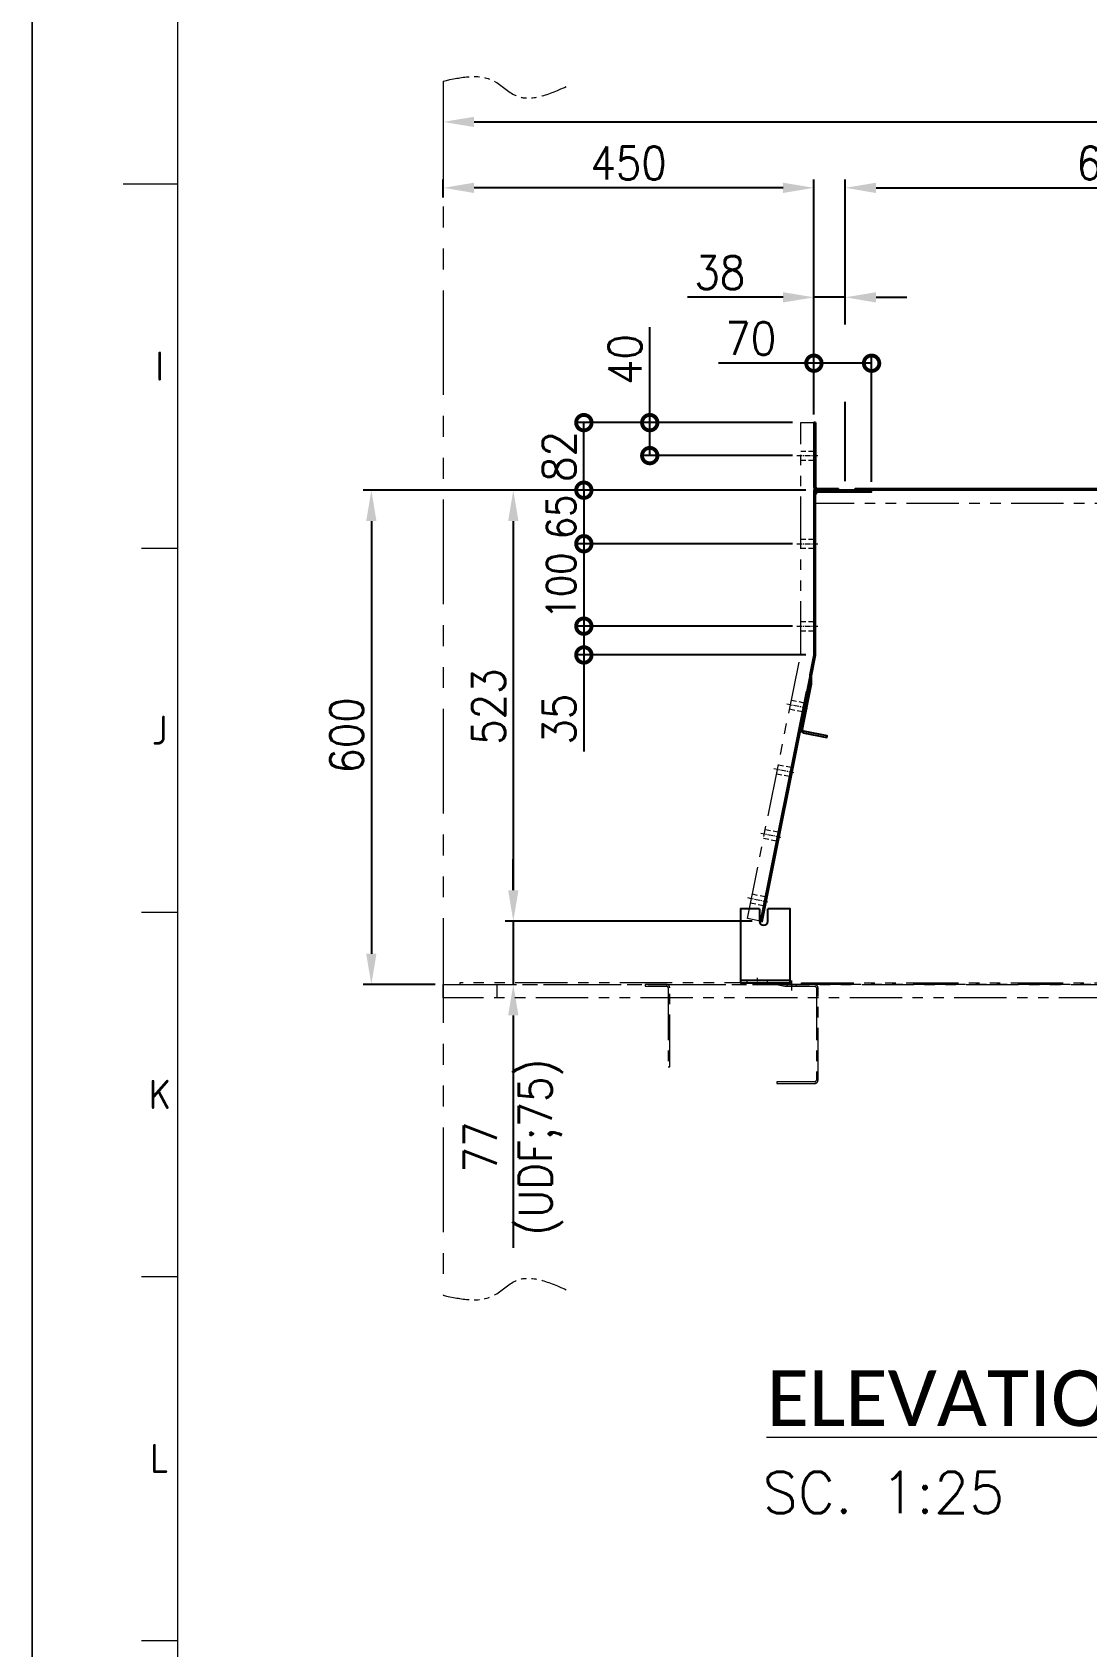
# Model space of a CAD drawing. Header units: inches. Extents: x -15980 to 45789, y -23276 to 2417.
# Drawn here: x 2269 to 3549, y -18402 to -16443 of the extents above; entities that cross this region are included whole.
import ezdxf
from ezdxf.enums import TextEntityAlignment as Align

# ---------------------------------------------------------------- set-up
doc = ezdxf.new("R2010")
doc.units = ezdxf.units.IN
doc.header["$MEASUREMENT"] = 0
for name, pattern in [('CENTER', [50.8, 31.75, -6.35, 6.35, -6.35]), ('CENTERX2', [101.6, 63.5, -12.7, 12.7, -12.7]), ('HIDDEN', [9.525, 6.35, -3.175]), ('HIDDENX2', [19.05, 12.7, -6.35]), ('PHANTOMX2', [127, 63.5, -12.7, 12.7, -12.7, 12.7, -12.7])]:
    doc.linetypes.add(name, pattern=pattern)
for name, color, linetype, lineweight in [('CADRE', 254, 'Continuous', 5), ('Center line', 181, 'CENTER', 5), ('CENTER LINES', 181, 'CENTERX2', 5), ('HATCH', 130, 'PHANTOMX2', 9), ('HIDDEN', 211, 'HIDDEN', 5), ('HIDDEN LINES', 211, 'HIDDENX2', 5), ('Plot Plan', 9, 'Continuous', 0), ('TEXT', 2, 'Continuous', 13)]:
    doc.layers.add(name, color=color, linetype=linetype, lineweight=lineweight)
doc.layers.add('dim', color=82, linetype='Continuous')
doc.styles.add('ISO Proportional', font='isocp.shx')
doc.styles.add('ROMANS', font='ROMANS.shx', dxfattribs={"width": 0.9, "bigfont": '@extfont2.shx'})
doc.styles.add('style4', font='calibri.ttf')
doc.dimstyles.new('1X25', dxfattribs={"dimscale": 25, "dimtxt": 1.6, "dimasz": 1.5, "dimexe": 0.4, "dimexo": 0.4, "dimgap": 0.4, "dimtad": 1, "dimdsep": 46, "dimtxsty": 'ROMANS', "dimcen": 0, "dimclrd": 256, "dimclre": 256, "dimclrt": 2, "dimadec": 0, "dimazin": 0, "dimtfac": 1, "dimtmove": 0, "dimatfit": 3, "dimfxl": 0.7, "dimlwd": -1, "dimlwe": -1, "dimarcsym": 1})

# ---------------------------------------------------------------- blocks, each defined once
blk = doc.blocks.new('*D422')
at = {"layer": 'Defpoints', "color": 0, "transparency": 16777216}
for p in [(2768.1, -16551.3), (5368.1, -16551.3), (5368.1, -16569.6)]:
    blk.add_point(p, dxfattribs=at)
at = {"layer": 'dim', "transparency": 16777216}
for p, q in [((2805.6, -16551.3), (5330.6, -16551.3)), ((5368.1, -16559.6), (5368.1, -16541.3))]:
    blk.add_line(p, q, dxfattribs=at)
for points in [[(2805.6, -16545.1), (2805.6, -16557.6), (2768.1, -16551.3)], [(5330.6, -16545.1), (5330.6, -16557.6), (5368.1, -16551.3)]]:
    blk.add_solid(points, dxfattribs=at)
at = {"layer": 'dim', "color": 2, "transparency": 16777216, "insert": (4068.1, -16521.3), "char_height": 40, "attachment_point": 5, "style": 'ROMANS'}
blk.add_mtext('SHELL I.D.=%%C2600', dxfattribs=at)
blk = doc.blocks.new('A$C3dc24f04')
blk.add_lwpolyline([(0, 16), (442, 16), (442, 0), (0, 0)], close=True)
at = {"layer": 'Center line', "ltscale": 0.2}
for p, q in [((63, 20.7), (63, -4.7)), ((379, 20.7), (379, -4.7))]:
    blk.add_line(p, q, dxfattribs=at)
at = {"layer": 'HIDDEN'}
for p, q in [((43, 16), (43, 0)), ((83, 16), (83, 0)), ((359, 16), (359, 0)), ((399, 16), (399, 0))]:
    blk.add_line(p, q, dxfattribs=at)
blk = doc.blocks.new('A$C0bbb0cd6')
at = {"ltscale": 0.5}
blk.add_lwpolyline([(0, 100), (16, 100), (16, 0), (0, 0)], close=True, dxfattribs=at)
blk = doc.blocks.new('A$Cb9de45e2')
for name, p in [('A$C3dc24f04', (0, 100)), ('A$C0bbb0cd6', (15, 0))]:
    blk.add_blockref(name, p)
at = {"xscale": -1}
blk.add_blockref('A$C0bbb0cd6', (427, 0), dxfattribs=at)
blk = doc.blocks.new('A$Ccc4aeafe')
blk.add_lwpolyline([(64.7, 605), (80.7, 605), (80.7, 323), (15.7, 0), (0, 3.2), (64.7, 324.7)], close=True)
at = {"layer": 'Center line', "ltscale": 0.2}
for p, q in [((60, 565), (85.3, 565)), ((60, 458), (85.3, 458)), ((60, 358), (85.3, 358)), ((72.3, 258.4), (47.8, 263.3)), ((56.5, 180), (32, 184.9)), ((40.7, 101.6), (16.2, 106.5)), ((24.9, 23.1), (0.4, 28.1))]:
    blk.add_line(p, q, dxfattribs=at)
at = {"layer": 'HIDDEN'}
for p, q in [((64.7, 570.5), (80.7, 570.5)), ((64.7, 559.5), (80.7, 559.5)), ((64.7, 463.5), (80.7, 463.5)), ((64.7, 452.5), (80.7, 452.5)), ((64.7, 363.5), (80.7, 363.5)), ((64.7, 352.5), (80.7, 352.5)), ((66.8, 253.9), (51.1, 257.1)), ((68.9, 264.7), (53.3, 267.9)), ((51, 175.5), (35.3, 178.6)), ((53.2, 186.3), (37.5, 189.4)), ((35.2, 97.1), (19.5, 100.2)), ((37.4, 107.8), (21.7, 111)), ((19.4, 18.6), (3.7, 21.8)), ((21.6, 29.4), (5.9, 32.6))]:
    blk.add_line(p, q, dxfattribs=at)
blk = doc.blocks.new('A$C5c01eeb9')
blk.add_lwpolyline([(80.7, 523), (1780.7, 523), (1780.7, 507), (80.7, 507)], close=True)
for name, p in [('A$Ccc4aeafe', (0, 0)), ('A$Cb9de45e2', (709.7, 284))]:
    blk.add_blockref(name, p)
at = {"xscale": -1}
blk.add_blockref('A$Ccc4aeafe', (1861.4, 0), dxfattribs=at)
blk = doc.blocks.new('A$Cd55c43bf')
blk.add_lwpolyline([(0, 60), (376, 60), (376, 15), (361, 0), (15, 0), (0, 15)], close=True)
blk = doc.blocks.new('A$C3cc5a8e3')
blk.add_lwpolyline([(380, 4), (380, 116, 0.414214), (376, 120), (340, 120), (330, 122), (50, 122), (40, 120), (4, 120, 0.414214), (0, 116), (0, 4, 0.414214), (4, 0), (65, 0), (65, 2), (4, 2, -0.414214), (2, 4), (2, 116, -0.414214), (4, 118), (40.2, 118), (50.2, 120), (329.8, 120), (339.8, 118), (376, 118, -0.414214), (378, 116), (378, 4, -0.414214), (376, 2), (315, 2), (315, 0), (376, 0, 0.414214)], format="xyb", close=True)
at = {"layer": 'Center line', "ltscale": 0.1}
for p, q in [((32, -2.5), (32, 4.5)), ((348, -2.5), (348, 4.5))]:
    blk.add_line(p, q, dxfattribs=at)
at = {"layer": 'CENTER LINES', "ltscale": 0.2}
for p, q in [((32, 125), (32, 113)), ((348, 125), (348, 113))]:
    blk.add_line(p, q, dxfattribs=at)
at = {"layer": 'HIDDEN', "ltscale": 0.2}
for p, q in [((25, 0), (25, 2)), ((39, 0), (39, 2)), ((341, 0), (341, 2)), ((355, 0), (355, 2))]:
    blk.add_line(p, q, dxfattribs=at)
at = {"layer": 'HIDDEN LINES', "ltscale": 0.2}
for p, q in [((26.5, 120), (26.5, 118)), ((37.5, 120), (37.5, 118)), ((342.5, 120), (342.5, 118)), ((353.5, 120), (353.5, 118))]:
    blk.add_line(p, q, dxfattribs=at)
blk.add_blockref('A$Cd55c43bf', (2, 2))
blk = doc.blocks.new('A$C291c0052')
for p, q in [((3, 82), (1, 82)), ((31, 0), (31, 2))]:
    blk.add_line(p, q)
for points in [[(1, 82), (1, 4, 0.414214), (5, 0), (31, 0)], [(3, 82), (3, 4, 0.414214), (5, 2), (31, 2)]]:
    blk.add_lwpolyline(points, format="xyb")
at = {"layer": 'CENTER LINES'}
blk.add_line((0, 42), (4, 42), dxfattribs=at)
at = {"layer": 'HIDDEN LINES'}
for p, q in [((1, 54.5), (3, 54.5)), ((1, 29.5), (3, 29.5))]:
    blk.add_line(p, q, dxfattribs=at)
blk = doc.blocks.new('A$Ce9d28f7a')
blk.add_lwpolyline([(3, 2), (633, 2), (633, 0), (3, 0)], close=True)
blk = doc.blocks.new('A$C7d63a8bb')
blk.add_lwpolyline([(-1.9, 223.3), (-13, 168.4, 0.414229), (-9.9, 163.7), (18.6, 158), (19, 159.9), (-9.5, 165.7, -0.414229), (-11, 168), (0.1, 223.1), (0.1, 233.3), (5, 257.7), (5, 452, -0.414214), (9, 456), (73, 456), (73, 458), (9, 458, 0.414214), (3, 452), (3, 257.9), (-1.9, 233.5), (-1.9, 223.3)], format="xyb")
at = {"layer": 'CENTER LINES', "ltscale": 0.1}
blk.add_line((41, 455), (41, 459), dxfattribs=at)
at = {"layer": 'CENTER LINES'}
for p, q in [((2, 393), (6, 393)), ((2, 293), (6, 293)), ((-8.8, 194.1), (-4.9, 193.3))]:
    blk.add_line(p, q, dxfattribs=at)
at = {"layer": 'HIDDEN LINES', "ltscale": 0.1}
for p, q in [((35, 456), (35, 458)), ((47, 456), (47, 458))]:
    blk.add_line(p, q, dxfattribs=at)
at = {"layer": 'HIDDEN LINES'}
for p, q in [((3, 405.5), (5, 405.5)), ((3, 380.5), (5, 380.5)), ((3, 305.5), (5, 305.5)), ((3, 280.5), (5, 280.5)), ((-5.4, 206.2), (-3.4, 205.8)), ((-10.3, 181.7), (-8.4, 181.3))]:
    blk.add_line(p, q, dxfattribs=at)
blk = doc.blocks.new('A$C08025b31')
at = {"layer": 'CENTER LINES'}
blk.add_line((0, 27.4), (4, 27.4), dxfattribs=at)
at = {"layer": 'HIDDEN LINES'}
for p, q in [((1, 39.9), (3, 39.9)), ((1, 14.9), (3, 14.9))]:
    blk.add_line(p, q, dxfattribs=at)
blk = doc.blocks.new('A$Cd7b1d68a')
blk.add_lwpolyline([(56.1, 279.3), (0, 0.4), (2, 0), (58.1, 278.9)], close=True)
at = {"rotation": 348.6218600303149}
for p in [(45.8, 233.1), (30, 154.6), (14.2, 76.2), (-1.5, -2.2)]:
    blk.add_blockref('A$C08025b31', p, dxfattribs=at)
blk = doc.blocks.new('A$C5415b996')
blk.add_lwpolyline([(30, 0), (30, 96, 0.414214), (26, 100), (0, 100), (0, 98), (26, 98, -0.414214), (28, 96), (28, 0)], format="xyb", close=True)
blk = doc.blocks.new('A$C9f1ed8f9')
blk.add_lwpolyline([(431, 118, -0.414214), (433, 116), (433, 4, -0.414214), (431, 2), (385, 2), (385, 0), (431, 0, 0.414214), (435, 4), (435, 116, 0.414214), (431, 120), (395, 120), (385, 122), (0, 122), (0, 120), (384.8, 120), (394.8, 118)], format="xyb", close=True)
at = {"layer": 'CENTER LINES', "ltscale": 0.2}
blk.add_line((403, 125), (403, 113), dxfattribs=at)
at = {"layer": 'HIDDEN LINES', "ltscale": 0.2}
for p, q in [((397.5, 120), (397.5, 118)), ((408.5, 120), (408.5, 118))]:
    blk.add_line(p, q, dxfattribs=at)
blk.add_blockref('A$C5415b996', (225, 20))
blk = doc.blocks.new('A$Cd8bdfc00')
blk.add_lwpolyline([(0, 2), (580, 2), (580, 0), (0, 0)], close=True)
blk = doc.blocks.new('A$C98c03d73')
for p, q in [((65, 120), (65, 104)), ((995, 118), (995, 120)), ((995, 120), (1059, 120)), ((1059, 118), (995, 118)), ((1605, 120), (1541, 120)), ((1541, 118), (1605, 118)), ((1605, 118), (1605, 120)), ((2535, 120), (2535, 104)), ((1063, 80.2), (1063, 114)), ((1065, 114), (1065, 80.7)), ((1535, 114), (1535, 80.7)), ((1537, 80.2), (1537, 114)), ((1096, 88.2), (1046.6, 76.3)), ((1504, 88.2), (1553.4, 76.3))]:
    blk.add_line(p, q)
for points in [[(1081, 84.6), (1081, 202), (1065, 202), (1065, 80.7)], [(1519, 84.6), (1519, 202), (1535, 202), (1535, 80.7)]]:
    blk.add_lwpolyline(points)
for points in [[(0, 120), (1065, 120), (1065, 104), (0, 104)], [(2600, 120), (1535, 120), (1535, 104), (2600, 104)]]:
    blk.add_lwpolyline(points, close=True)
for centre, radius, start, end in [((1059, 114), 6, 0, 90), ((1059, 114), 4, 0, 90), ((1541, 114), 6, 90, 180), ((1541, 114), 4, 90, 180)]:
    blk.add_arc(centre, radius, start, end)
at = {"layer": 'Center line', "ltscale": 0.2}
for p, q in [((1085.7, 162), (1060.3, 162)), ((1514.3, 162), (1539.7, 162))]:
    blk.add_line(p, q, dxfattribs=at)
at = {"layer": 'CENTER LINES', "ltscale": 0.1}
for p, q in [((1027, 117), (1027, 121)), ((1573, 117), (1573, 121))]:
    blk.add_line(p, q, dxfattribs=at)
at = {"layer": 'HIDDEN'}
for p, q in [((1081, 167.5), (1065, 167.5)), ((1519, 167.5), (1535, 167.5)), ((1081, 156.5), (1065, 156.5)), ((1519, 156.5), (1535, 156.5))]:
    blk.add_line(p, q, dxfattribs=at)
at = {"layer": 'HIDDEN LINES', "ltscale": 0.1}
for p, q in [((1021, 118), (1021, 120)), ((1033, 118), (1033, 120)), ((1567, 118), (1567, 120)), ((1579, 118), (1579, 120))]:
    blk.add_line(p, q, dxfattribs=at)
at = {"xscale": -1}
for name, p in [('A$C291c0052', (1066, 120)), ('A$Cd8bdfc00', (2165, 120)), ('A$C9f1ed8f9', (2580, 0))]:
    blk.add_blockref(name, p, dxfattribs=at)
for name, p in [('A$C291c0052', (1534, 120)), ('A$C9f1ed8f9', (20, 0)), ('A$Cd8bdfc00', (435, 120))]:
    blk.add_blockref(name, p)
blk = doc.blocks.new('A$Ca2adf0ab')
for p, q in [((23, 93.3), (23, 78.3)), ((33, 78.3), (33, 93.3)), ((60, 6.3), (0, 6.3))]:
    blk.add_line(p, q)
blk.add_lwpolyline([(23, 93.3), (0, 93.3), (0, 3.3), (60, 3.3), (60, 93.3), (33, 93.3)])
blk.add_arc((28, 78.3), 5, 180, 0)
at = {"layer": 'Center line', "ltscale": 0.05}
blk.add_line((20, 9.6), (20, 0), dxfattribs=at)
at = {"layer": 'HIDDEN'}
for p, q in [((7.5, 6.3), (7.5, 3.3)), ((32.5, 3.3), (32.5, 6.3))]:
    blk.add_line(p, q, dxfattribs=at)
blk = doc.blocks.new('A$C1d8e4650')
at = {"xscale": -1}
for name, p in [('A$Ca2adf0ab', (1204, 718.7)), ('A$C291c0052', (2151, 720)), ('A$Ce9d28f7a', (2103, 720)), ('A$C7d63a8bb', (2153, 262)), ('A$Cd7b1d68a', (2215, 196.6)), ('A$Ca2adf0ab', (2239, 118.7))]:
    blk.add_blockref(name, p, dxfattribs=at)
for name, p in [('A$Ca2adf0ab', (1396, 718.7)), ('A$C291c0052', (449, 720)), ('A$C3cc5a8e3', (1110, 600)), ('A$C7d63a8bb', (447, 262)), ('A$Ce9d28f7a', (497, 720)), ('A$Cd7b1d68a', (385, 196.6)), ('A$Ca2adf0ab', (361, 118.7))]:
    blk.add_blockref(name, p)
at = {"layer": 'HATCH', "ltscale": 2}
blk.add_blockref('A$C5c01eeb9', (369.3, 197), dxfattribs=at)
at = {"layer": 'HATCH'}
blk.add_blockref('A$C98c03d73', (0, 0), dxfattribs=at)
blk = doc.blocks.new('*D428')
at = {"layer": 'Defpoints', "color": 0, "transparency": 16777216}
for p in [(2768.1, -16631.3), (2768.1, -16653.2), (3218.1, -16916.3)]:
    blk.add_point(p, dxfattribs=at)
at = {"layer": 'dim', "transparency": 16777216}
for p, q in [((2768.1, -16643.2), (2768.1, -16621.3)), ((3180.6, -16631.3), (2805.6, -16631.3)), ((3218.1, -16906.3), (3218.1, -16621.3))]:
    blk.add_line(p, q, dxfattribs=at)
for points in [[(2805.6, -16625.1), (2805.6, -16637.6), (2768.1, -16631.3)], [(3180.6, -16625.1), (3180.6, -16637.6), (3218.1, -16631.3)]]:
    blk.add_solid(points, dxfattribs=at)
at = {"layer": 'dim', "color": 2, "transparency": 16777216, "insert": (2993.1, -16601.3), "char_height": 40, "attachment_point": 5, "style": 'ROMANS'}
blk.add_mtext('450', dxfattribs=at)
blk = doc.blocks.new('*D429')
at = {"layer": 'Defpoints', "color": 0, "transparency": 16777216}
for p in [(3256.1, -16764.2), (3218.1, -16916.3), (3256.1, -16997.3)]:
    blk.add_point(p, dxfattribs=at)
at = {"layer": 'dim', "transparency": 16777216}
for p, q in [((3180.6, -16764.2), (3064.8, -16764.2)), ((3218.1, -16797.3), (3218.1, -16754.2)), ((3256.1, -16764.2), (3218.1, -16764.2)), ((3256.1, -16797.3), (3256.1, -16754.2)), ((3293.6, -16764.2), (3331.1, -16764.2)), ((3218.1, -16906.3), (3218.1, -16891.1)), ((3256.1, -16987.3), (3256.1, -16891.1))]:
    blk.add_line(p, q, dxfattribs=at)
for points in [[(3180.6, -16758), (3180.6, -16770.5), (3218.1, -16764.2)], [(3293.6, -16758), (3293.6, -16770.5), (3256.1, -16764.2)]]:
    blk.add_solid(points, dxfattribs=at)
at = {"layer": 'dim', "color": 2, "transparency": 16777216, "insert": (3103.9, -16734.2), "char_height": 40, "attachment_point": 5, "style": 'ROMANS'}
blk.add_mtext('38', dxfattribs=at)
blk = doc.blocks.new('_DotSmall')
at = {"color": 0, "linetype": 'ByBlock', "const_width": 0.5}
blk.add_lwpolyline([(-0.0625, 0, 1), (0.0625, 0, 1)], format="xyb", close=True, dxfattribs=at)
blk = doc.blocks.new('*D430')
at = {"layer": 'Defpoints', "color": 0, "transparency": 16777216}
for p in [(3218.1, -16844.2), (3218.1, -16916.3), (3288.1, -16998.3)]:
    blk.add_point(p, dxfattribs=at)
at = {"layer": 'dim', "transparency": 16777216}
for p, q in [((3218.1, -16844.2), (3102.3, -16844.2)), ((3218.1, -16906.3), (3218.1, -16834.2)), ((3288.1, -16844.2), (3218.1, -16844.2)), ((3288.1, -16988.3), (3288.1, -16834.2))]:
    blk.add_line(p, q, dxfattribs=at)
at = {"layer": 'dim', "transparency": 16777216, "xscale": 37.5, "yscale": 37.5, "zscale": 37.5, "rotation": 180}
blk.add_blockref('_DotSmall', (3218.1, -16844.2), dxfattribs=at)
at = {"layer": 'dim', "transparency": 16777216, "xscale": 37.5, "yscale": 37.5, "zscale": 37.5}
blk.add_blockref('_DotSmall', (3288.1, -16844.2), dxfattribs=at)
at = {"layer": 'dim', "color": 2, "transparency": 16777216, "insert": (3141.4, -16814.2), "char_height": 40, "attachment_point": 5, "style": 'ROMANS'}
blk.add_mtext('70', dxfattribs=at)
blk = doc.blocks.new('*D431')
at = {"layer": 'Defpoints', "color": 0, "transparency": 16777216}
for p in [(3910.1, -16631.3), (3256.1, -16997.3), (3910.1, -16993.3)]:
    blk.add_point(p, dxfattribs=at)
at = {"layer": 'dim', "transparency": 16777216}
for p, q in [((3256.1, -16797.3), (3256.1, -16621.3)), ((3293.6, -16631.3), (3872.6, -16631.3)), ((3910.1, -16983.3), (3910.1, -16621.3)), ((3256.1, -16987.3), (3256.1, -16891.1))]:
    blk.add_line(p, q, dxfattribs=at)
for points in [[(3293.6, -16625.1), (3293.6, -16637.6), (3256.1, -16631.3)], [(3872.6, -16625.1), (3872.6, -16637.6), (3910.1, -16631.3)]]:
    blk.add_solid(points, dxfattribs=at)
at = {"layer": 'dim', "color": 2, "transparency": 16777216, "insert": (3583.1, -16601.3), "char_height": 40, "attachment_point": 5, "style": 'ROMANS'}
blk.add_mtext('654', dxfattribs=at)
blk = doc.blocks.new('*D442')
at = {"layer": 'Defpoints', "color": 0, "transparency": 16777216}
for p in [(3018.8, -16916.3), (3202.1, -16916.3), (3202.1, -16956.3)]:
    blk.add_point(p, dxfattribs=at)
at = {"layer": 'dim', "transparency": 16777216}
for p, q in [((3018.8, -16916.3), (3018.8, -16800.5)), ((3192.1, -16916.3), (3008.8, -16916.3)), ((3018.8, -16956.3), (3018.8, -16916.3)), ((3192.1, -16956.3), (3008.8, -16956.3))]:
    blk.add_line(p, q, dxfattribs=at)
at = {"layer": 'dim', "transparency": 16777216, "xscale": 37.5, "yscale": 37.5, "zscale": 37.5}
for p, rotation in [((3018.8, -16916.3), 90), ((3018.8, -16956.3), 270)]:
    blk.add_blockref('_DotSmall', p, dxfattribs=dict(at, rotation=rotation))
at = {"layer": 'dim', "color": 2, "transparency": 16777216, "insert": (2988.8, -16839.7), "char_height": 40, "attachment_point": 5, "rotation": 90, "style": 'ROMANS'}
blk.add_mtext('40', dxfattribs=at)
blk = doc.blocks.new('*D443')
at = {"layer": 'Defpoints', "color": 0, "transparency": 16777216}
for p in [(2938.8, -16916.3), (3202.1, -16916.3), (3218.1, -16998.3)]:
    blk.add_point(p, dxfattribs=at)
at = {"layer": 'dim', "transparency": 16777216}
for p, q in [((3192.1, -16916.3), (2928.8, -16916.3)), ((2938.8, -16998.3), (2938.8, -16916.3)), ((3208.1, -16998.3), (2928.8, -16998.3))]:
    blk.add_line(p, q, dxfattribs=at)
at = {"layer": 'dim', "transparency": 16777216, "xscale": 37.5, "yscale": 37.5, "zscale": 37.5}
for p, rotation in [((2938.8, -16916.3), 90), ((2938.8, -16998.3), 270)]:
    blk.add_blockref('_DotSmall', p, dxfattribs=dict(at, rotation=rotation))
at = {"layer": 'dim', "color": 2, "transparency": 16777216, "insert": (2908.8, -16957.3), "char_height": 40, "attachment_point": 5, "rotation": 90, "style": 'ROMANS'}
blk.add_mtext('82', dxfattribs=at)
blk = doc.blocks.new('*D444')
at = {"layer": 'Defpoints', "color": 0, "transparency": 16777216}
for p in [(3218.1, -16998.3), (2680.8, -17598.3), (2768.1, -17598.3)]:
    blk.add_point(p, dxfattribs=at)
at = {"layer": 'dim', "transparency": 16777216}
for p, q in [((3208.1, -16998.3), (2670.8, -16998.3)), ((2680.8, -17035.8), (2680.8, -17560.8)), ((2758.1, -17598.3), (2670.8, -17598.3))]:
    blk.add_line(p, q, dxfattribs=at)
for points in [[(2674.5, -17035.8), (2687, -17035.8), (2680.8, -16998.3)], [(2674.5, -17560.8), (2687, -17560.8), (2680.8, -17598.3)]]:
    blk.add_solid(points, dxfattribs=at)
at = {"layer": 'dim', "color": 2, "transparency": 16777216, "insert": (2650.8, -17296), "char_height": 40, "attachment_point": 5, "rotation": 90, "style": 'ROMANS'}
blk.add_mtext('600', dxfattribs=at)
blk = doc.blocks.new('*D445')
at = {"layer": 'Defpoints', "color": 0, "transparency": 16777216}
for p in [(3218.1, -16998.3), (2938.8, -17063.3), (3202.1, -17063.3)]:
    blk.add_point(p, dxfattribs=at)
at = {"layer": 'dim', "transparency": 16777216}
for p, q in [((3208.1, -16998.3), (2928.8, -16998.3)), ((2938.8, -16998.3), (2938.8, -17063.3)), ((3192.1, -17063.3), (2928.8, -17063.3))]:
    blk.add_line(p, q, dxfattribs=at)
at = {"layer": 'dim', "transparency": 16777216, "xscale": 37.5, "yscale": 37.5, "zscale": 37.5}
for p, rotation in [((2938.8, -16998.3), 90), ((2938.8, -17063.3), 270)]:
    blk.add_blockref('_DotSmall', p, dxfattribs=dict(at, rotation=rotation))
at = {"layer": 'dim', "color": 2, "transparency": 16777216, "insert": (2911.3, -17030.8), "char_height": 35, "attachment_point": 5, "rotation": 90, "style": 'ROMANS'}
blk.add_mtext('65', dxfattribs=at)
blk = doc.blocks.new('*D446')
at = {"layer": 'Defpoints', "color": 0, "transparency": 16777216}
for p in [(3202.1, -17063.3), (2938.8, -17163.3), (3202.1, -17163.3)]:
    blk.add_point(p, dxfattribs=at)
at = {"layer": 'dim', "transparency": 16777216}
for p, q in [((3192.1, -17063.3), (2928.8, -17063.3)), ((2938.8, -17063.3), (2938.8, -17163.3)), ((3192.1, -17163.3), (2928.8, -17163.3))]:
    blk.add_line(p, q, dxfattribs=at)
at = {"layer": 'dim', "transparency": 16777216, "xscale": 37.5, "yscale": 37.5, "zscale": 37.5}
for p, rotation in [((2938.8, -17063.3), 90), ((2938.8, -17163.3), 270)]:
    blk.add_blockref('_DotSmall', p, dxfattribs=dict(at, rotation=rotation))
at = {"layer": 'dim', "color": 2, "transparency": 16777216, "insert": (2911.3, -17114.5), "char_height": 35, "attachment_point": 5, "rotation": 90, "style": 'ROMANS'}
blk.add_mtext('100', dxfattribs=at)
blk = doc.blocks.new('*D447')
at = {"layer": 'Defpoints', "color": 0, "transparency": 16777216}
for p in [(3202.1, -17163.3), (2938.8, -17198.3), (3218.1, -17198.3)]:
    blk.add_point(p, dxfattribs=at)
at = {"layer": 'dim', "transparency": 16777216}
for p, q in [((3192.1, -17163.3), (2928.8, -17163.3)), ((2938.8, -17163.3), (2938.8, -17198.3)), ((3208.1, -17198.3), (2928.8, -17198.3)), ((2938.8, -17198.3), (2938.8, -17315.3))]:
    blk.add_line(p, q, dxfattribs=at)
at = {"layer": 'dim', "transparency": 16777216, "xscale": 37.5, "yscale": 37.5, "zscale": 37.5}
for p, rotation in [((2938.8, -17163.3), 90), ((2938.8, -17198.3), 270)]:
    blk.add_blockref('_DotSmall', p, dxfattribs=dict(at, rotation=rotation))
at = {"layer": 'dim', "color": 2, "transparency": 16777216, "insert": (2908.8, -17276.2), "char_height": 40, "attachment_point": 5, "rotation": 90, "style": 'ROMANS'}
blk.add_mtext('35', dxfattribs=at)
blk = doc.blocks.new('*D448')
at = {"layer": 'Defpoints', "color": 0, "transparency": 16777216}
for p in [(3218.1, -16998.3), (2853.1, -17521.3), (3153.1, -17521.3)]:
    blk.add_point(p, dxfattribs=at)
at = {"layer": 'dim', "transparency": 16777216}
for p, q in [((3208.1, -16998.3), (2843.1, -16998.3)), ((2853.1, -17035.8), (2853.1, -17483.8)), ((3143.1, -17521.3), (2843.1, -17521.3))]:
    blk.add_line(p, q, dxfattribs=at)
for points in [[(2846.9, -17035.8), (2859.4, -17035.8), (2853.1, -16998.3)], [(2846.9, -17483.8), (2859.4, -17483.8), (2853.1, -17521.3)]]:
    blk.add_solid(points, dxfattribs=at)
at = {"layer": 'dim', "color": 2, "transparency": 16777216, "insert": (2823.1, -17261), "char_height": 40, "attachment_point": 5, "rotation": 90, "style": 'ROMANS'}
blk.add_mtext('523', dxfattribs=at)
blk = doc.blocks.new('*D456')
at = {"layer": 'Defpoints', "color": 0, "transparency": 16777216}
for p in [(3153.1, -17521.3), (2853.1, -17598.3), (2853.1, -17598.3)]:
    blk.add_point(p, dxfattribs=at)
at = {"layer": 'dim', "transparency": 16777216}
for p, q in [((2853.1, -17483.8), (2853.1, -17446.3)), ((3143.1, -17521.3), (2843.1, -17521.3)), ((2853.1, -17521.3), (2853.1, -17598.3)), ((2853.1, -17635.8), (2853.1, -17917.9))]:
    blk.add_line(p, q, dxfattribs=at)
for points in [[(2846.9, -17483.8), (2859.4, -17483.8), (2853.1, -17521.3)], [(2846.9, -17635.8), (2859.4, -17635.8), (2853.1, -17598.3)]]:
    blk.add_solid(points, dxfattribs=at)
at = {"layer": 'dim', "color": 2, "transparency": 16777216, "insert": (2853.1, -17795.6), "char_height": 40, "attachment_point": 5, "rotation": 90, "style": 'ROMANS'}
blk.add_mtext('77\\P(UDF;75)', dxfattribs=at)
blk = doc.blocks.new('A$Ceb6babff')
at = {"layer": 'CADRE', "color": 2}
for p, q in [((176.8, 3716.5), (110.5, 3716.5)), ((176.8, 3716.5), (110.5, 3716.5)), ((132.6, 3274.6), (176.8, 3274.6)), ((132.6, 2832.7), (176.8, 2832.7)), ((132.6, 2390.8), (176.8, 2390.8)), ((132.6, 1948.9), (176.8, 1948.9))]:
    blk.add_line(p, q, dxfattribs=at)
at = {"layer": 'CADRE', "color": 8}
blk.add_lwpolyline([(0, 0), (10500, 0), (10500, 7424.2), (0, 7424.2)], close=True, dxfattribs=at)
at = {"layer": 'CADRE', "color": 4}
blk.add_lwpolyline([(176.8, 7247.5), (10323.2, 7247.5), (10323.2, 176.8), (176.8, 176.8)], close=True, dxfattribs=at)
at = {"layer": 'Plot Plan', "linetype": 'ByBlock'}
blk.add_lwpolyline([(10500, 0), (0, 0), (0, 7424.2), (10500, 7424.2)], close=True, dxfattribs=at)
at = {"layer": 'CADRE', "color": 2, "style": 'ISO Proportional'}
for s, p in [('I', (154.7, 3495.6)), ('J', (154.7, 3053.7)), ('K', (154.7, 2611.7)), ('L', (154.7, 2169.8))]:
    blk.add_text(s, height=35.4, dxfattribs=at).set_placement(p, align=Align.MIDDLE)

msp = doc.modelspace()

# ---------------------------------------------------------------- linework, layer by layer
at = {"layer": 'HATCH', "ltscale": 2}
msp.add_line((2768.078, -16501.744), (2768.078, -17975.395), dxfattribs=at)
at = {"layer": 'HATCH', "ltscale": 0.5}
for points in [[(2768.078, -16501.744), (2829.512, -16501.565), (2856.063, -16519.255), (2919.317, -16507.503)], [(2768.078, -17975.395), (2829.512, -17975.574), (2856.063, -17957.884), (2919.317, -17969.636)]]:
    msp.add_spline(points, degree=3, dxfattribs=at)

# ---------------------------------------------------------------- block references
for name, p in [('A$Ceb6babff', (2269.117, -20343.245)), ('A$C1d8e4650', (2768.078, -17718.316))]:
    msp.add_blockref(name, p)

# ---------------------------------------------------------------- texts
at = {"layer": 'TEXT', "style": 'style4'}
msp.add_text('%%UELEVATION VIEW OF EVEN TRAYS #4 ~ #14', height=67.5, dxfattribs=at).set_placement((4068.078, -18100.329), align=Align.MIDDLE_CENTER)
at = {"layer": 'TEXT', "ltscale": 0.5, "style": 'ROMANS'}
msp.add_text('SC. 1:25', height=50, dxfattribs=at).set_placement((3155.804, -18239.673))

# ---------------------------------------------------------------- dimensions: what is measured, and where the dimension line sits
at = {"layer": 'dim'}
dim = msp.add_linear_dim(base=(5368.078, -16551.307), p1=(2768.078, -16551.307), p2=(5368.078, -16569.554), text='SHELL I.D.=%%C<>', dimstyle='1X25', override={"dimtmove": 0}, dxfattribs=at)
dim.commit()
dim.dimension.update_dxf_attribs({"geometry": '*D422', "text_midpoint": (4068.078, -16551.307), "dimtype": 160})
for base, p1, p2, override, picture, middle in [((2768.078, -16631.307), (3218.078, -16916.316), (2768.078, -16653.178), {"dimtmove": 0}, '*D428', (2993.078, -16631.307)), ((3910.078, -16631.307), (3256.078, -16997.316), (3910.078, -16993.315), {"dimtmove": 0}, '*D431', (3583.078, -16631.307)), ((3256.078, -16764.222), (3218.078, -16916.316), (3256.078, -16997.316), {"dimtmove": 0}, '*D429', (3103.935, -16764.222)), ((3218.078, -16844.222), (3288.078, -16998.316), (3218.078, -16916.316), {"dimblk1": 'DotSmall', "dimblk2": 'DotSmall', "dimsah": 1, "dimtmove": 0}, '*D430', (3141.435, -16844.222))]:
    dim = msp.add_linear_dim(base=base, p1=p1, p2=p2, dimstyle='1X25', override=override, dxfattribs=at)
    dim.commit()
    dim.dimension.update_dxf_attribs({"geometry": picture, "text_midpoint": middle, "dimtype": 160})
for base, p1, p2, override, picture, middle in [((3018.827, -16916.316), (3202.078, -16956.316), (3202.078, -16916.316), {"dimblk1": 'DotSmall', "dimblk2": 'DotSmall', "dimsah": 1, "dimtmove": 0}, '*D442', (3018.827, -16839.673)), ((2938.827, -17063.316), (3218.078, -16998.316), (3202.078, -17063.316), {"dimtxt": 1.4, "dimblk1": 'DotSmall', "dimblk2": 'DotSmall', "dimsah": 1}, '*D445', (2938.827, -17030.816)), ((2680.779, -17598.316), (3218.078, -16998.316), (2768.078, -17598.316), {"dimtmove": 0}, '*D444', (2680.779, -17296.002)), ((2853.113, -17521.316), (3218.078, -16998.316), (3153.078, -17521.316), {"dimtmove": 0}, '*D448', (2853.113, -17261.013)), ((2938.827, -17163.316), (3202.078, -17063.316), (3202.078, -17163.316), {"dimtxt": 1.4, "dimblk1": 'DotSmall', "dimblk2": 'DotSmall', "dimsah": 1}, '*D446', (2938.827, -17114.513)), ((2938.827, -17198.316), (3202.078, -17163.316), (3218.078, -17198.316), {"dimblk1": 'DotSmall', "dimblk2": 'DotSmall', "dimsah": 1, "dimtmove": 0}, '*D447', (2938.827, -17276.155))]:
    dim = msp.add_linear_dim(base=base, p1=p1, p2=p2, angle=90, dimstyle='1X25', override=override, dxfattribs=at)
    dim.commit()
    dim.dimension.update_dxf_attribs({"geometry": picture, "text_midpoint": middle, "dimtype": 160})
dim = msp.add_linear_dim(base=(2938.827, -16916.316), p1=(3218.078, -16998.316), p2=(3202.078, -16916.316), angle=90, dimstyle='1X25', override={"dimblk1": 'DotSmall', "dimblk2": 'DotSmall', "dimsah": 1, "dimtmove": 0}, dxfattribs=at)
dim.commit()
dim.dimension.update_dxf_attribs({"geometry": '*D443', "text_midpoint": (2908.827, -16957.316)})
dim = msp.add_linear_dim(base=(2853.113, -17598.316), p1=(3153.078, -17521.316), p2=(2853.113, -17598.316), angle=90, text='<>\\X(UDF;75)', dimstyle='1X25', override={"dimtmove": 0}, dxfattribs=at)
dim.commit()
dim.dimension.update_dxf_attribs({"geometry": '*D456', "text_midpoint": (2853.113, -17795.601), "dimtype": 160})

doc.saveas('drawing.dxf')
